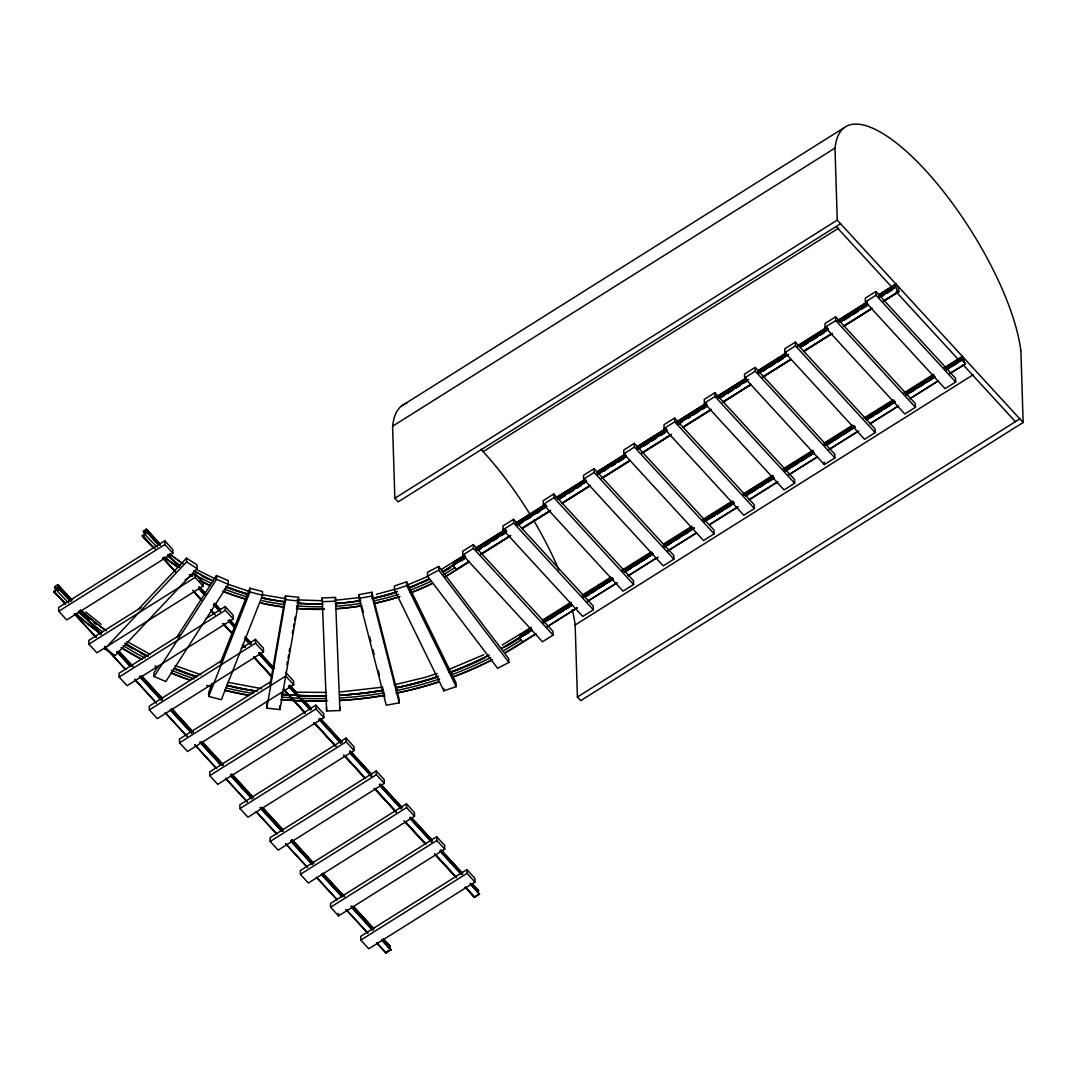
<?xml version="1.0" encoding="UTF-8"?>
<svg xmlns="http://www.w3.org/2000/svg" width="1077" height="1077" viewBox="0 0 1077 1077"><rect width="100%" height="100%" fill="white"/><g stroke="black" fill="none" stroke-linecap="round" stroke-linejoin="round"><path stroke-width="1.5" d="M535.902 633.976L523.059 642.054L519.181 637.84L532.025 629.655M898.003 286.267C900.332 299.568 894.731 287.222 895.997 284.086L878.926 294.815M949.779 373.719L965.517 363.891C956.766 354.118 965.759 365.561 962.394 356.352L943.654 367.944M54.725 587.867L56.058 587.759L56.112 588.984A1.696 0.781 -43.1 0 1 55.519 590.183C49.232 594.814 63.705 585.861 57.458 588.957A1.696 0.781 -42.6 0 1 56.812 588.54C59.518 584.771 55.964 583.667 54.712 587.867L56.987 590.331M53.985 591.596L53.971 591.394A329.481 271.539 -1.8 0 0 65.145 603.255M389.43 950.331C395.676 947.154 381.204 956.188 387.478 951.556A1.696 0.781 -42.6 0 0 388.07 950.358M444.788 576.962A220.839 182 -1.8 0 0 456.675 569.746L456.608 569.545A220.691 181.878 -1.8 0 1 444.693 576.76M465.547 557.374L452.744 565.425L456.594 569.558M476.209 895.606A1.696 0.781 -42.6 0 1 475.967 895.929C469.707 900.493 484.125 891.621 477.905 894.704A1.696 0.781 -42.6 0 1 477.313 894.489M267.244 701.114L266.8 708.154L279.939 709.568L298.679 601.047L298.558 597.291L285.418 595.877L269.802 686.318M266.8 708.154L285.54 599.633L285.418 595.877M281.528 695.944L282.093 692.659M286.913 664.697L287.492 661.413M288.057 658.128L288.623 654.843M289.188 651.545L289.753 648.26M292.311 633.464L292.877 630.166M293.456 626.881L294.021 623.596M294.586 620.312L295.152 617.013M296.579 608.801L297.144 605.503M297.71 602.218L298.558 597.291M153.701 548.328L142.326 535.956L143.995 534.555A1.696 0.781 -43.1 0 0 144.587 533.357L143.214 531.163L146.485 529.103L159.033 542.808M454.373 564.9L453.363 562.086L463.554 555.947M520.77 637.167L519.989 634.488M212.277 683.316L208.588 692.673L208.709 696.429L221.323 699.7L262.546 595.258L262.438 591.502L249.81 588.23L220.273 663.055M208.709 696.429L249.931 591.987L249.81 588.23M146.526 529.197L145.287 532.913A1.696 0.781 -42.6 0 0 145.934 533.33L147.616 532.577A214.323 176.628 -1.8 0 0 159.908 545.245A214.485 176.763 -1.8 0 1 147.482 532.617L158.871 545.177M383.977 939.979L390.022 946.185L388.959 948.231M472.816 884.379L478.498 890.558L477.811 892.173M158.521 665.694L153.998 672.735L154.119 676.491L165.831 681.526L228.311 584.34L228.189 580.584L216.477 575.549L176.641 637.517M154.119 676.491L216.598 579.305L216.477 575.549M65.347 603.982L53.917 591.475L65.347 603.78M479.534 894.125L470.501 884.096M138.085 609.582L186.509 558.142L196.956 564.779L197.078 568.535L115.212 655.516L104.765 648.866L104.684 646.362M104.765 648.866L186.631 561.898L186.509 558.142M55.035 586.48L56.96 589.402M155.075 548.678A220.691 181.878 -1.8 0 1 142.487 535.781L147.616 532.63L158.992 545.002M164.781 540.748L58.602 607.509L58.723 611.265L66.693 619.935L172.872 553.188L172.751 549.432L164.781 540.748L164.902 544.518L172.872 553.188M58.723 611.265L164.902 544.518M401.384 406.042L843.789 127.921M141.195 607.455L88.812 640.384L88.933 644.154L96.903 652.824L203.082 586.063L202.961 582.307L194.991 573.637L185.082 579.87M88.933 644.154L195.112 577.393L194.991 573.637M394.842 498.261L837.246 220.125L834.985 148.088L392.58 426.223L394.842 498.261L398.153 501.869L840.572 223.733M179.899 634.999L119.022 673.273L119.143 677.029L127.113 685.699L233.292 618.952L233.17 615.196L225.201 606.526L205.384 618.979M119.143 677.029L225.322 610.282L225.201 606.526M483.142 451.613L838.646 228.122M222.845 659.878L149.232 706.162L149.353 709.918L157.323 718.588L263.502 651.841L263.38 648.085L255.411 639.401L241.248 648.314M149.353 709.918L255.532 643.171L255.411 639.401M473.315 544.612L462.693 551.276L462.814 555.045L542.485 641.771L553.093 635.093L552.986 631.337L473.315 544.612L473.422 548.368L553.093 635.093M513.567 519.302L502.946 525.966L503.067 529.736L582.738 616.461L593.36 609.784L593.239 606.028L513.567 519.302L513.689 523.059L593.36 609.784M553.82 493.98L543.212 500.657L543.333 504.413L623.004 591.152L633.613 584.474L633.505 580.718L553.82 493.98L553.941 497.749L633.613 584.474M594.087 468.67L583.465 475.347L583.586 479.103L663.257 565.842L673.879 559.165L673.758 555.409L594.087 468.67L594.208 472.44L673.879 559.165M634.34 443.361L623.731 450.038L623.839 453.794L703.523 540.533L714.132 533.855L714.024 530.099L634.34 443.361L634.461 447.13L714.132 533.855M674.606 418.051L663.984 424.728L664.105 428.484L743.776 515.223L754.398 508.546L754.277 504.79L674.606 418.051L674.727 421.821L754.398 508.546M714.859 392.742L704.25 399.419L704.358 403.175L784.043 489.914L794.651 483.236L794.53 479.48L714.859 392.742L714.98 396.511L794.651 483.236M755.125 367.432L744.503 374.109L744.624 377.865L824.295 464.604L834.917 457.927L834.796 454.171L755.125 367.432L755.246 371.202L834.917 457.927M795.378 342.123L784.77 348.8L784.877 352.556L864.548 439.295L875.17 432.617L875.049 428.861L795.378 342.123L795.499 345.879L875.17 432.617M835.644 316.813L825.022 323.49L825.144 327.246L904.815 413.985L915.437 407.308L915.315 403.552L835.644 316.813L835.752 320.569L915.437 407.308M875.897 291.504L865.275 298.181L865.396 301.937L945.067 388.676L955.689 381.998L955.568 378.242L875.897 291.504L876.018 295.26L955.689 381.998M462.814 555.045L473.422 548.368M503.067 529.736L513.689 523.059M543.333 504.413L553.941 497.749M583.586 479.103L594.208 472.44M623.839 453.794L634.461 447.13M664.105 428.484L674.727 421.821M704.358 403.175L714.98 396.511M744.624 377.865L755.246 371.202M784.877 352.556L795.499 345.879M825.144 327.246L835.752 320.569M865.396 301.937L876.018 295.26M453.336 562.167L464.725 555.018M476.101 547.87L504.548 529.978M515.937 522.83L544.383 504.938M555.759 497.789L584.219 479.898M597.008 471.847L625.468 453.955M636.844 446.807L665.29 428.915M676.679 421.767L706.552 402.986M716.501 396.726L746.374 377.946M757.764 370.798L786.21 352.906M797.586 345.744L826.046 327.866M837.421 320.704L867.295 301.923M878.67 294.775L895.741 284.045M476.357 547.897L504.803 530.019M516.179 522.857L544.639 504.978M557.442 496.928L584.461 479.938M597.264 471.888L624.297 454.898M637.099 446.847L665.546 428.956M676.921 421.807L705.381 403.915M716.757 396.767L745.203 378.875M758.006 370.825L785.039 353.835M799.269 344.896L826.288 327.906M837.677 320.744L864.696 303.754M453.363 563.096L464.752 555.947M476.128 548.799L506.002 530.019M515.964 523.759L545.837 504.978M557.213 497.816L585.659 479.925M597.048 472.776L625.495 454.884M636.87 447.736L666.744 428.956M676.706 422.696L706.579 403.915M717.955 396.767L746.415 378.875M757.791 371.713L786.237 353.835M797.626 346.673L827.499 327.893M838.875 320.744L867.322 302.852M878.711 295.704L895.781 284.974M453.579 563.459L464.954 556.311M476.29 549.095L506.203 530.369M516.112 524.055L546.039 505.328M557.374 498.126L585.875 480.288M597.197 473.086L625.697 455.248M638.459 447.143L665.532 430.208M676.868 423.005L706.781 404.279M718.117 397.063L746.617 379.239M757.952 372.023L786.452 354.198M799.201 346.094L827.701 328.256M839.037 321.054L867.537 303.216M878.859 296.013L895.983 285.338M476.923 550.226L506.796 531.446L477.03 550.428M518.185 524.284L546.631 506.405M558.007 499.243L586.467 481.365M597.843 474.203L626.289 456.325L597.937 474.405M637.678 449.163L667.552 430.383L637.772 449.365M677.5 424.123L707.374 405.342L677.595 424.123M718.763 398.194L748.636 379.414M758.585 373.154L788.458 354.373M799.848 347.211L828.294 329.333M839.67 322.171L868.129 304.293L839.764 322.373M879.505 297.131L895.149 287.29M452.838 565.627L465.641 557.374M516.852 525.388L546.726 506.405M558.101 499.445L586.548 481.365M718.857 398.396L747.303 380.302M758.679 373.356L788.552 354.575M799.942 347.413L828.388 329.333M879.599 297.131L895.243 287.303M461.508 560.767L464.349 558.976M478.578 550.037L481.419 548.247M484.273 546.456L489.954 542.889M492.808 541.098L497.076 538.406M501.343 535.727L505.611 533.048M518.414 524.997L522.682 522.318M526.949 519.626L531.217 516.947M536.898 513.366L539.752 511.575M559.663 499.055L565.358 495.487M568.198 493.697L573.893 490.116M576.733 488.325L581.001 485.646M603.766 471.336L606.607 469.545M612.301 465.978L615.142 464.187M617.983 462.396L623.677 458.815M643.588 446.295L649.283 442.714M652.123 440.937L656.391 438.245M660.659 435.566L664.926 432.887M679.156 423.934L681.997 422.157M687.691 418.576L690.532 416.786M693.386 414.995L699.067 411.414M701.921 409.623L707.602 406.056M721.832 397.103L724.673 395.326M727.527 393.536L733.208 389.955M736.062 388.164L740.33 385.485M744.597 382.806L747.438 381.016M763.081 371.175L765.935 369.384M768.776 367.594L774.471 364.026M777.311 362.235L783.006 358.654M802.917 346.134L808.612 342.553M811.452 340.763L817.147 337.195M819.987 335.405L824.255 332.726M844.166 320.206L849.861 316.625M852.701 314.834L858.396 311.253M861.237 309.462L866.931 305.895M881.161 296.942L884.002 295.152M886.842 293.375L892.537 289.794M271.458 681.189L179.442 739.037L179.563 742.807L187.533 751.477L293.711 684.73L293.59 680.96L285.62 672.29M179.563 742.807L285.742 676.046L293.711 684.73M456.392 569.491L469.195 561.44M480.571 554.292L510.444 535.511M521.833 528.349L550.28 510.471M561.655 503.309L590.102 485.431M601.491 478.269L629.937 460.391M641.313 453.229L671.186 434.448M682.576 427.3L711.022 409.408M722.398 402.26L750.857 384.368M763.66 376.317L790.68 359.328M803.482 351.277L831.942 333.399M843.318 326.237L871.764 308.359M883.153 301.197L898.797 291.369M456.608 569.545L469.41 561.494M480.8 554.345L510.673 535.565M522.049 528.403L550.495 510.511M561.884 503.363L590.331 485.471M601.706 478.323L630.166 460.431M641.542 453.282L671.415 434.502M682.791 427.354L711.251 409.462M722.627 402.3L751.073 384.422M762.462 377.26L790.908 359.381M803.711 351.331L832.158 333.439M843.547 326.291L871.993 308.399M883.369 301.25L899.026 291.409M469.518 561.696L456.648 569.8M480.8 554.547L509.34 536.656M522.062 528.605L550.603 510.727M561.884 503.565L590.425 485.687M601.72 478.525L630.26 460.633M642.969 452.596L671.51 434.704M682.805 427.542L711.345 409.664M722.64 402.502L751.181 384.624M762.462 377.462L791.003 359.583M803.725 351.533L832.265 333.641M843.547 326.493L872.087 308.601M883.382 301.452L899.12 291.611M315.83 705.179L209.652 771.926L209.773 775.682L217.742 784.366L323.908 717.605L323.8 713.849L315.83 705.179L315.951 708.935L323.908 717.605M209.773 775.682L315.951 708.935M346.04 738.068L239.861 804.815L239.983 808.571L247.939 817.241L354.118 750.494L354.01 746.738L346.04 738.068L346.161 741.824L354.118 750.494M239.983 808.571L346.161 741.824M519.733 634.447L531.109 627.299M542.498 620.137L570.945 602.258M582.32 595.096L610.78 577.218M622.156 570.056L650.858 552.205M663.405 544.127L691.865 526.236M702.069 520.016L731.943 501.236M743.076 494.047L772.949 475.267M782.898 469.007L813.027 450.253M824.161 443.064L852.607 425.173M863.983 418.024L892.685 400.173M903.818 392.984L933.692 374.204M519.76 635.376L531.136 628.228M542.525 621.066L570.972 603.187M582.347 596.025L610.807 578.134M623.61 570.096L652.056 552.205M663.432 545.056L691.892 527.165M703.268 520.016L733.141 501.236M743.103 494.976L772.976 476.196M784.352 469.033L812.798 451.142M824.188 443.993L852.634 426.102M865.437 418.064L893.883 400.173M905.272 393.024L933.719 375.133M945.094 367.984L962.165 357.241M519.962 635.74L531.351 628.578M542.673 621.375L571.173 603.537M582.509 596.335L612.436 577.609M622.344 571.295L652.258 552.568M663.594 545.352L692.094 527.528M703.429 520.312L733.343 501.586M743.251 495.272L773.178 476.546M784.514 469.343L813.014 451.505M824.336 444.303L854.209 425.523M865.598 418.361L894.045 400.482M905.42 393.32L933.921 375.496M945.256 368.28L962.38 357.604M543.32 622.493L571.86 604.614M583.155 597.452L613.109 578.672M624.404 571.524L652.945 553.632M664.24 546.483L692.78 528.592M705.489 520.541L734.029 502.663M745.324 495.501L773.865 477.623M785.146 470.461L813.687 452.582M824.982 445.42L854.95 426.64M866.231 419.492L894.772 401.6M906.067 394.451L934.607 376.56M945.902 369.411L961.64 359.57M519.235 637.907L532.038 629.857M543.414 622.694L571.874 604.816M584.676 596.766L613.123 578.874M624.498 571.725L652.958 553.834M664.334 546.685L694.207 527.905M705.583 520.743L734.043 502.865M745.419 495.703L773.865 477.825M785.254 470.662L813.7 452.784M825.076 445.622L854.95 426.842M866.339 419.693L894.785 401.802M906.161 394.653L934.621 376.762M945.996 369.613L961.64 359.772M519.464 638.149L532.267 630.099M543.643 622.95L572.102 605.059M584.905 597.021L613.351 579.13M624.727 571.981L653.187 554.09M664.563 546.941L694.436 528.147M704.398 521.887L734.272 503.107M745.647 495.958L774.094 478.067M785.483 470.918L813.929 453.027M826.732 444.989L855.178 427.098M866.568 419.936L895.014 402.058M906.39 394.896L934.849 377.017M946.225 369.855L961.869 360.028M525.064 634.838L529.332 632.145M550.67 618.736L554.938 616.057M559.205 613.365L563.473 610.686M566.314 608.895L572.008 605.314M586.225 596.375L589.079 594.585M591.919 592.794L596.187 590.115M600.454 587.436L604.722 584.744M608.99 582.065L611.83 580.274M626.06 571.335L630.328 568.656M634.595 565.963L638.863 563.284M641.704 561.494L647.398 557.926M667.309 545.406L671.577 542.714M675.844 540.035L680.112 537.356M684.38 534.663L688.647 531.984M711.412 517.674L714.253 515.883M717.107 514.106L722.788 510.525M725.642 508.734L731.323 505.153M745.553 496.214L748.394 494.424M751.248 492.633L755.515 489.954M759.783 487.275L764.051 484.583M768.318 481.904L772.586 479.225M786.802 470.272L789.656 468.495M792.497 466.704L798.192 463.123M801.032 461.333L806.727 457.752M809.567 455.975L813.835 453.282M826.638 445.232L832.333 441.664M835.173 439.874L839.441 437.195M843.708 434.502L847.976 431.823M870.741 417.513L873.582 415.722M876.422 413.931L882.117 410.364M884.957 408.573L890.652 404.992M910.563 392.472L914.831 389.793M919.098 387.114L923.366 384.422M927.634 381.743L931.901 379.064M951.826 366.543L957.507 362.962M960.361 361.172L963.201 359.381M505.207 652.622A329.481 271.539 -1.8 0 0 522.978 641.811L535.808 633.774M547.197 626.612L577.07 607.832M587.019 601.572L616.892 582.792M628.281 575.643L656.728 557.751M668.103 550.603L696.563 532.711M709.366 524.661L737.812 506.782M749.188 499.62L777.648 481.729M789.024 474.58L817.47 456.688M828.859 449.54L857.305 431.648M870.108 423.611L897.141 406.608M909.944 398.571L938.39 380.679M949.766 373.517L965.463 363.757M547.197 626.814L577.164 608.034M587.032 601.774L616.986 582.994M628.281 575.845L658.155 557.065M668.117 550.805L696.657 532.913M709.366 524.862L737.907 506.984M749.202 499.822L777.742 481.944M789.024 474.782L817.564 456.904M828.859 449.742L858.827 430.962M870.108 423.813L898.649 405.921M909.944 398.759L938.484 380.881M1020.888 350.456L1023.15 422.494L580.745 700.629L577.42 697.007L575.158 624.983L973.325 374.661M376.25 770.944L270.071 837.704L270.192 841.46L278.149 850.13L384.327 783.383L384.22 779.613L376.25 770.944L376.371 774.7L384.327 783.383M270.192 841.46L376.371 774.7M406.46 803.832L300.281 870.579L300.402 874.336L308.359 883.019L414.537 816.258L414.43 812.502L406.46 803.832L406.581 807.588L414.537 816.258M577.42 697.007L1019.825 418.886M300.402 874.336L406.581 807.588M436.67 836.721L330.491 903.468L330.612 907.224L338.568 915.894L444.747 849.147L444.639 845.391L436.67 836.721L436.791 840.477L444.747 849.147M330.612 907.224L436.791 840.477M466.88 869.597L360.701 936.357L360.822 940.113L368.778 948.783L474.957 882.036L474.849 878.28L466.88 869.597L466.987 873.353L474.957 882.036M360.822 940.113L466.987 873.353M478.269 891.81L470.312 883.14M441.678 569.194L453.363 562.086M502.178 645.056L519.76 634.366M438.676 566.421L427.407 572.318L427.529 576.074L497.601 668.319L508.869 662.422L508.761 658.666L438.676 566.421L438.797 570.191L508.869 662.422M427.529 576.074L438.797 570.191M143.483 532.213L144.533 532.132M54.994 587.84L56.058 587.759M428.067 576.276L408.035 584.757M483.815 654.735L448.019 669.827M142.46 535.969L142.339 535.902A220.839 182 -1.8 0 0 154.967 548.866M406.662 581.809L394.344 585.996L394.451 589.752L443.845 690.842L456.177 686.641L456.056 682.885L406.662 581.809L406.783 585.565L456.177 686.641M394.451 589.752L406.783 585.565M394.68 589.321L376.385 594.329M437.181 673.502L424.688 677.5L394.182 684.824M358.883 594.639L371.875 592.256L399.123 699.081L399.244 702.837L386.253 705.22L359.004 598.395L358.883 594.639L360.122 599.485M359.004 598.395L371.996 596.012L371.875 592.256M359.18 597.587L335.364 600.266M381.15 687.328L339.807 692.013M322.185 597.923L335.459 597.439L339.888 710.537L326.614 711.022L322.185 597.923L322.306 601.693L335.58 601.195L335.459 597.439M322.561 600.751L297.01 599.876M326.466 692.43L296.471 692.161M453.982 566.448L452.744 565.385A214.323 176.628 -1.8 0 1 442.432 571.766M519.141 637.651L519.222 637.705A323.113 266.288 -1.8 0 1 501.613 648.367A323.275 266.423 -1.8 0 0 519.235 637.705M57.875 584.717L71.688 599.674M478.498 890.558L472.466 884.352M285.54 599.633L298.679 601.047M285.903 598.731L262.465 594.733M261.765 688.661L227.745 682.279M249.931 591.987L262.546 595.258M248.733 591.26L228.095 584.286M200.995 674.835L175.107 665.586M216.598 579.305L228.311 584.34M215.319 578.941L197.643 570.07M150.363 654.439L126.965 641.488M186.631 561.898L197.078 568.535M85.729 611.951L101.184 624.323M837.246 220.125L1023.15 422.494M836.142 226.52L891.743 287.034M896.279 291.975L957.547 358.668M963.215 364.847L1015.409 421.659M195.112 577.393L203.082 586.063M225.322 610.282L233.292 618.952M255.532 643.171L263.502 651.841M199.959 587.355L205.653 593.548M214.74 603.443L220.422 609.636M229.522 619.531L235.203 625.724M245.435 636.857L251.129 643.05M260.217 652.945L273.868 667.807M289.78 685.134L296.592 692.551M303.418 699.983L311.374 708.639M320.475 718.547L342.069 742.053M350.038 750.723L371.632 774.228M380.733 784.137L402.327 807.642M411.427 817.551L431.89 839.818M440.978 849.726L462.585 873.232M146.176 529.17L158.682 542.781M199.608 587.328L205.29 593.521M214.39 603.416L220.071 609.609M230.303 620.742L234.853 625.697M245.085 636.83L250.766 643.023M260.997 654.156L273.504 667.78M290.561 686.332L296.242 692.524M304.199 701.194L311.024 708.612M321.256 719.746L333.762 733.37M336.037 735.847L341.719 742.026M350.819 751.934L371.282 774.201M381.514 785.348L395.151 800.198M397.426 802.675L401.977 807.615M411.077 817.524L431.54 839.791M441.772 850.938L456.554 867.025M458.815 869.502L462.235 873.205M146.553 530.126L160.204 544.975M198.855 587.046L205.68 594.477M214.767 604.372L220.462 610.565M229.549 620.46L235.23 626.652M245.462 637.786L251.156 643.979M259.113 652.635L273.895 668.736M289.807 686.062L297.764 694.719M303.445 700.912L311.401 709.568M320.502 719.476L340.965 741.743M350.065 751.652L371.659 775.157M380.76 785.066L401.223 807.333M410.31 817.241L431.917 840.747M441.018 850.655L462.612 874.161M471.713 884.069L478.525 891.487M146.297 530.436L158.871 544.006M198.599 587.355L205.478 594.746M214.511 604.682L220.26 610.834M229.293 620.769L235.042 626.922M245.206 638.096L249.824 643.009M258.843 652.958L272.562 667.767M289.538 686.372L297.562 694.988M302.045 699.983L310.068 708.599M319.102 718.547L340.776 742.013M349.796 751.961L371.471 775.427M379.36 784.137L401.021 807.602M410.054 817.551L431.715 841.016M440.749 850.965L461.279 873.205M168.079 554.897L179.455 567.283M198.774 588.325L204.468 594.504M213.556 604.412L219.237 610.592M228.337 620.5L235.163 627.918M245.394 639.065L249.945 644.006M272.683 668.763L259.032 653.914L272.548 668.938M288.596 686.089L310.189 709.595M319.29 719.503L340.884 743.009M349.985 752.917L371.592 776.423M401.142 808.612L379.548 785.093L401.021 808.787M410.243 818.507L431.837 842.026M440.937 851.92L461.4 874.201M167.958 554.884L179.334 567.458M198.653 588.298L204.347 594.679M213.434 604.385L220.246 611.817M228.216 620.473L235.042 628.106M245.26 639.038L249.824 644.194M288.461 686.062L310.068 709.783M319.155 719.476L340.763 743.197M349.863 752.89L371.457 776.409M410.108 818.48L431.715 842.201M439.672 850.857L461.279 874.376M470.366 884.082L479.467 894.179M142.77 535.781L154.132 548.153M163.233 558.061L175.739 571.672M192.783 590.236L201.884 600.131M210.984 610.04L214.39 613.742M223.491 623.65L232.578 633.545M242.81 644.692L245.085 647.156M254.185 657.064L272.373 676.868M283.736 689.24L305.343 712.759M314.43 722.654L336.037 746.173M345.138 756.067L365.601 778.348M375.833 789.481L396.296 811.762M405.383 821.657L425.846 843.937M436.077 855.071L456.554 877.351M465.641 887.246L474.742 897.154M142.46 535.767L153.823 548.355M162.923 558.048L175.43 571.86L162.802 558.223M193.618 591.461L201.574 600.333M210.661 610.026L215.212 614.98M223.168 623.637L232.269 633.747L223.047 623.825M242.5 644.679L244.775 647.358M253.862 657.051L272.064 677.056M283.426 689.226L305.033 712.947M314.121 722.64L335.728 746.361M365.291 778.536L343.684 755.017L365.157 778.509M374.379 788.445L395.986 811.95M403.942 820.62L425.55 844.126M434.637 854.034L456.244 877.54M465.331 887.246L474.432 897.343L465.21 887.421M193.497 591.636L201.453 600.306M210.54 610.201L213.96 613.917M242.379 644.854L244.654 647.331M253.741 657.239L271.942 677.029M283.305 689.415L304.912 712.92M313.999 722.829L335.607 746.334M374.257 788.418L395.851 811.937M404.952 821.832L425.415 844.112M434.516 854.007L456.11 877.526M119.439 651.652L133.077 666.501M142.177 676.396L162.64 698.677M171.741 708.572L193.335 732.091M202.436 741.986L222.899 764.266M231.986 774.175L253.593 797.68M262.694 807.588L283.157 829.855M292.244 839.764L313.851 863.269M322.938 873.178L344.546 896.683M353.633 906.592L374.109 928.859M383.197 938.767L390.022 946.185M57.7 584.798L71.338 599.647M119.089 651.625L125.915 659.043M128.176 661.52L132.727 666.475M141.827 676.369L162.29 698.65M171.378 708.545L187.304 725.871M189.579 728.348L192.985 732.064M203.216 743.197L222.549 764.239M231.636 774.134L248.693 792.699M250.968 795.176L253.243 797.653M263.475 808.787L282.793 829.828M291.894 839.737L308.951 858.302M323.733 874.389L343.051 895.418M353.283 906.565L370.34 925.13M58.077 585.753L71.715 600.603M118.335 651.343L131.973 666.192M141.074 676.087L161.537 698.367M171.768 709.501L192.231 731.781M201.332 741.676L222.926 765.195M232.026 775.09L252.489 797.37M261.576 807.279L283.184 830.784M292.271 840.693L312.734 862.96M322.965 874.107L343.442 896.374M352.529 906.282L372.992 928.549M383.224 939.696L390.049 947.114M57.808 586.063L71.526 600.872M118.066 651.652L131.784 666.461M140.804 676.396L162.479 699.875M171.499 709.81L192.029 732.05M201.062 741.999L222.724 765.464M231.757 775.413L252.287 797.64M261.321 807.588L282.982 831.054M292.015 841.002L312.545 863.229M322.71 874.416L343.24 896.643M352.273 906.592L372.804 928.818M382.968 940.006L389.847 947.383M70.503 600.629L59.141 588.257L70.382 600.804M80.735 611.763L101.198 634.043M118.255 652.608L130.761 666.219M140.993 677.352L161.456 699.633M191.019 731.808L170.556 709.541L190.898 731.997M201.251 742.955L221.714 765.222M230.801 775.13L251.278 797.397M261.509 808.544L281.972 830.811M291.059 840.72L312.667 864.239M321.754 874.134L342.217 896.414M351.317 906.309L372.925 929.828M382.012 939.723L391.113 949.631M79.483 610.713L101.076 634.218M117.003 651.545L130.64 666.394M139.741 676.302L161.335 699.821M201.116 742.928L221.593 765.41M230.68 775.103L251.143 797.586M261.374 808.517L281.851 831M290.938 840.693L312.545 864.414M321.633 874.107L342.096 896.589M351.183 906.282L372.79 930.003M381.891 939.696L390.991 949.806M58.71 588.621L70.072 601.006M79.173 610.901L100.78 634.42M116.693 651.747L130.33 666.596M139.431 676.491L161.025 700.01M170.126 709.905L191.719 733.424M199.689 742.08L221.283 765.599M230.384 775.494L251.978 799.013M259.934 807.683L281.541 831.188M290.628 841.097L312.236 864.602M321.336 874.511L341.799 896.778M352.031 907.924L372.494 930.191M381.581 940.1L390.682 949.995M59.06 590.115L56.785 587.638A325.954 268.617 -1.8 0 0 58.925 590.034M74.434 613.675L96.041 637.194M106.273 648.327L125.592 669.369M134.692 679.264L156.286 702.783M165.387 712.678L186.994 736.197M194.95 744.853L216.544 768.372M225.645 778.267L247.239 801.786M256.339 811.681L276.802 833.961M285.903 843.856L307.497 867.375M316.598 877.284L337.061 899.551M346.148 909.459L367.755 932.965M376.842 942.873L385.943 952.768M74.313 613.85L96.041 637.396M106.152 648.502L125.605 669.571M134.692 679.466L156.3 702.985M165.266 712.866L186.994 736.399M194.95 745.055L216.558 768.574M225.524 778.456L247.252 801.988M256.218 811.87L276.802 834.163M285.782 844.045L307.51 867.577M316.476 877.459L337.061 899.753M346.027 909.634L367.755 933.167M376.721 943.048L385.943 952.97M965.423 363.689L963.794 361.132L964.4 358.533M523.005 641.811L523.099 641.959A329.643 271.66 -1.8 0 1 505.301 652.824M371.996 596.012L399.244 702.837M362.195 607.576L363.434 612.436M369.626 636.722L370.865 641.569M372.925 649.66L374.163 654.52M378.296 670.702L379.535 675.562M382.416 686.897L384.893 696.604M824.215 462.1L824.295 464.604M443.778 688.324L443.845 690.842M339.767 706.768L339.888 710.537M338.501 913.39L338.568 915.894M326.506 707.266L326.614 711.022M279.818 705.812L279.939 709.568M392.674 426.344A156.071 51.211 57.8 0 1 406.918 403.121M1020.781 350.362A156.071 51.211 57.8 0 0 925.453 170.26A156.071 51.211 57.8 0 0 835.079 148.222M480.948 449.257A150.255 49.3 57.8 0 1 530.086 514.51M533.519 520.204A150.255 49.3 57.8 0 1 558.923 570.11M572.318 609.878A150.255 49.3 57.8 0 1 575.158 624.983M450.549 567.7A217.15 178.957 -1.8 0 1 443.98 571.631M428.942 579.547A217.15 178.957 -1.8 0 1 420.434 583.451M417.566 584.676A217.15 178.957 -1.8 0 1 410.27 587.584M393.805 593.212A217.15 178.957 -1.8 0 1 378.417 597.345M376.856 597.708A217.15 178.957 -1.8 0 1 373.732 598.408M359.543 601.06A217.15 178.957 -1.8 0 1 356.366 601.545M353.175 601.989A217.15 178.957 -1.8 0 1 348.383 602.582M345.178 602.918A217.15 178.957 -1.8 0 1 335.539 603.726M322.642 604.251A217.15 178.957 -1.8 0 1 308.13 604.076M301.695 603.739A217.15 178.957 -1.8 0 1 298.477 603.524M280.922 601.572A217.15 178.957 -1.8 0 1 276.183 600.845M274.608 600.576A217.15 178.957 -1.8 0 1 262.088 598.112M246.741 594.181A217.15 178.957 -1.8 0 1 234.759 590.358M233.278 589.846A217.15 178.957 -1.8 0 1 225.968 587.113M207.592 578.982A217.15 178.957 -1.8 0 1 202.139 576.195M452.838 565.438A214.485 176.763 -1.8 0 1 442.512 571.766M429.05 578.928A214.485 176.763 -1.8 0 1 409.22 587.53M397.453 591.677A214.485 176.763 -1.8 0 1 373.14 598.206M284.624 601.774A214.485 176.763 -1.8 0 1 262.882 597.923A214.323 176.628 -1.8 0 0 284.651 601.747M194.035 570.837A214.485 176.763 -1.8 0 0 213.152 581.015A214.323 176.628 -1.8 0 1 194.129 570.837M182.78 563.634A214.485 176.763 -1.8 0 1 169.587 553.766A214.323 176.628 -1.8 0 0 182.875 563.634M449.284 672.587A323.275 266.423 -1.8 0 0 489.106 655.166A323.113 266.288 -1.8 0 1 449.23 672.56M395.717 687.813A323.275 266.423 -1.8 0 0 438.527 676.343A323.113 266.288 -1.8 0 1 395.69 687.799M281.784 694.261A323.275 266.423 -1.8 0 0 326.573 695.729A323.113 266.288 -1.8 0 1 281.811 694.234M226.547 685.187A323.275 266.423 -1.8 0 0 257.174 691.246A323.113 266.288 -1.8 0 1 226.601 685.16M174.191 668.305A323.275 266.423 -1.8 0 0 196.835 676.693A323.113 266.288 -1.8 0 1 174.272 668.292M106.058 630.664A323.275 266.423 -1.8 0 1 80.519 609.999A323.113 266.288 -1.8 0 0 106.165 630.664M69.992 599.943A323.275 266.423 -1.8 0 1 58.993 588.244A323.113 266.288 -1.8 0 0 70.113 599.956M520.797 637.517A325.954 268.617 -1.8 0 1 505.921 646.658M484.69 657.98A325.954 268.617 -1.8 0 1 467.001 666.057M465.506 666.676A325.954 268.617 -1.8 0 1 450.294 672.654M436.32 677.473A325.954 268.617 -1.8 0 1 397.911 687.678M383.17 690.492A325.954 268.617 -1.8 0 1 355.006 694.261M351.667 694.571A325.954 268.617 -1.8 0 1 343.307 695.217M326.56 695.998A325.954 268.617 -1.8 0 1 296.417 695.594M288.057 695.069A325.954 268.617 -1.8 0 1 281.393 694.517M253.297 690.949A325.954 268.617 -1.8 0 1 250.012 690.397M246.754 689.818A325.954 268.617 -1.8 0 1 232.134 686.857M230.532 686.493A325.954 268.617 -1.8 0 1 227.314 685.753M195.731 676.8A325.954 268.617 -1.8 0 1 191.114 675.225M189.579 674.687A325.954 268.617 -1.8 0 1 174.407 668.952M146.687 656.31A325.954 268.617 -1.8 0 1 141.06 653.362M132.754 648.771A325.954 268.617 -1.8 0 1 125.969 644.786M96.19 624.391A325.954 268.617 -1.8 0 1 93.564 622.331M89.687 619.221A325.954 268.617 -1.8 0 1 87.143 617.108M83.387 613.903A325.954 268.617 -1.8 0 1 80.91 611.736M521.12 639.967A326.385 268.981 -1.8 0 1 503.457 650.696M490.749 657.562A326.385 268.981 -1.8 0 1 452.071 674.579M439.672 678.941A326.385 268.981 -1.8 0 1 396.457 690.532M383.331 693.009A326.385 268.981 -1.8 0 1 340.063 697.95M326.641 698.515A326.385 268.981 -1.8 0 1 281.407 697.048M253.27 693.467A326.385 268.981 -1.8 0 1 225.645 687.88M194.089 678.779A326.385 268.981 -1.8 0 1 171.283 670.217M145.099 658.047A326.385 268.981 -1.8 0 1 123.088 645.594M102.625 631.836A326.385 268.981 -1.8 0 1 78.204 611.951M68.713 602.945A326.385 268.981 -1.8 0 1 56.502 590.021M56.098 588.984A1.696 0.781 -42.6 0 1 55.506 590.183M492.458 659.743A329.643 271.66 -1.8 0 1 453.39 676.948M439.295 681.876A329.643 271.66 -1.8 0 1 396.269 693.251M383.95 695.567A329.643 271.66 -1.8 0 1 340.251 700.562M326.089 701.14A329.643 271.66 -1.8 0 1 280.532 699.592M249.272 695.473A329.643 271.66 -1.8 0 1 224.676 690.384M210.19 686.574A329.643 271.66 -1.8 0 1 206.999 685.659M189.687 680.125A329.643 271.66 -1.8 0 1 171.283 673.165M157.848 667.323A329.643 271.66 -1.8 0 1 154.9 665.963M141.908 659.514A329.643 271.66 -1.8 0 1 121.095 647.667M100.215 633.613A329.643 271.66 -1.8 0 1 75.753 613.675M65.024 603.443A329.643 271.66 -1.8 0 1 53.89 591.583M492.364 659.541A329.481 271.539 -1.8 0 1 453.336 676.719M439.228 681.66A329.481 271.539 -1.8 0 1 396.228 693.023M383.924 695.338A329.481 271.539 -1.8 0 1 340.238 700.333M327.664 700.871A329.481 271.539 -1.8 0 1 282.107 699.511M249.299 695.244A329.481 271.539 -1.8 0 1 224.716 690.155M210.244 686.359A329.481 271.539 -1.8 0 1 207.053 685.443M189.74 679.897A329.481 271.539 -1.8 0 1 171.351 672.95M141.989 659.299A329.481 271.539 -1.8 0 1 122.536 648.3M100.309 633.411A329.481 271.539 -1.8 0 1 75.875 613.486M432.281 583.572A220.839 182 -1.8 0 1 410.364 592.996M399.742 596.698A220.839 182 -1.8 0 1 374.702 603.443M361.885 605.88A220.839 182 -1.8 0 1 335.849 608.855M324.365 609.353A220.839 182 -1.8 0 1 296.525 608.518M283.534 607.118A220.839 182 -1.8 0 1 261.132 603.147M245.529 599.149A220.839 182 -1.8 0 1 222.912 591.367M209.921 585.726A220.839 182 -1.8 0 1 200.16 580.84M192.043 576.33A220.839 182 -1.8 0 1 189.39 574.755M177.853 567.283A220.839 182 -1.8 0 1 164.619 557.307M428.969 578.914A214.323 176.628 -1.8 0 1 409.166 587.517M395.905 592.135A214.323 176.628 -1.8 0 1 371.565 598.516M432.2 583.357A220.691 181.878 -1.8 0 1 410.297 592.781M399.688 596.483A220.691 181.878 -1.8 0 1 374.661 603.214M361.845 605.651A220.691 181.878 -1.8 0 1 335.836 608.626M324.365 609.124A220.691 181.878 -1.8 0 1 296.538 608.29M283.561 606.889A220.691 181.878 -1.8 0 1 261.173 602.918M245.583 598.92A220.691 181.878 -1.8 0 1 222.979 591.152M210.002 585.511A220.691 181.878 -1.8 0 1 200.241 580.638M192.137 576.114A220.691 181.878 -1.8 0 1 189.485 574.553M177.947 567.081A220.691 181.878 -1.8 0 1 164.714 557.105M454.736 567.687A217.594 179.32 -1.8 0 1 442.957 574.849M430.638 581.338A217.594 179.32 -1.8 0 1 410.512 590.075M398.571 594.289A217.594 179.32 -1.8 0 1 373.907 600.912M361.28 603.322A217.594 179.32 -1.8 0 1 335.634 606.243M322.71 606.768A217.594 179.32 -1.8 0 1 296.902 605.907M284.099 604.534A217.594 179.32 -1.8 0 1 262.034 600.629M246.66 596.685A217.594 179.32 -1.8 0 1 224.393 589.025M211.59 583.465A217.594 179.32 -1.8 0 1 192.662 573.435M180.761 565.829A217.594 179.32 -1.8 0 1 167.379 555.813M157.444 547.156A217.594 179.32 -1.8 0 1 144.978 534.394M201.278 579.049A218.793 180.303 -1.8 0 1 198.572 577.582M144.587 533.357A1.696 0.781 -42.6 0 1 143.995 534.555M335.418 603.47A214.485 176.763 -1.8 0 0 360.701 600.576A214.323 176.628 -1.8 0 1 335.405 603.443M297.239 603.133A214.485 176.763 -1.8 0 0 322.683 603.982A214.323 176.628 -1.8 0 1 297.265 603.107M225.78 586.494A214.485 176.763 -1.8 0 0 247.723 594.046A214.323 176.628 -1.8 0 1 225.847 586.48M339.874 695.163A323.275 266.423 -1.8 0 0 382.725 690.263A323.113 266.288 -1.8 0 1 339.861 695.136M124.986 643.319A323.275 266.423 -1.8 0 0 148.195 656.378A323.113 266.288 -1.8 0 1 125.08 643.319"/></g></svg>
